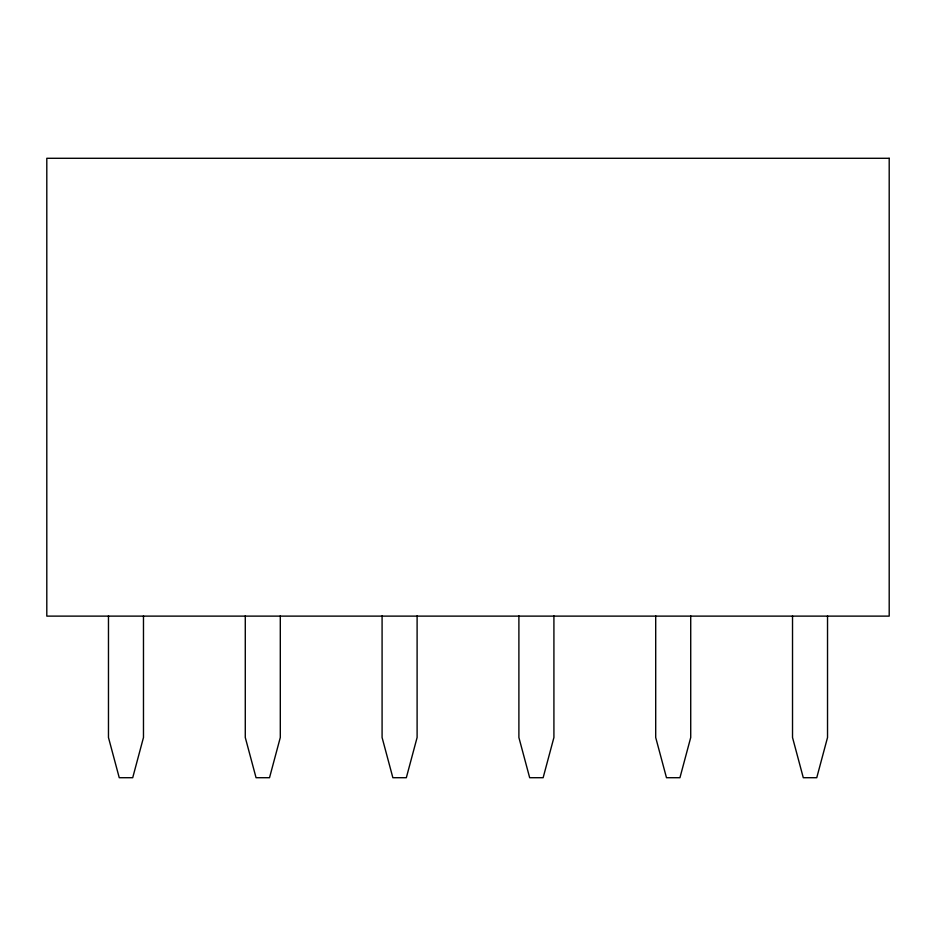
<?xml version="1.0" encoding="UTF-8"?>
<svg xmlns="http://www.w3.org/2000/svg" width="936" height="936" viewBox="0 0 936 936"><rect width="100%" height="100%" fill="white"/><g stroke="black" fill="none" stroke-linecap="round" stroke-linejoin="round"><path stroke-width="1.4" d="M827.529 615.888L827.529 737.498L816.754 777.711L803.287 777.711L792.523 737.498L792.523 615.888M690.721 615.888L690.721 737.498L679.945 777.711L666.479 777.711L655.703 737.498L655.703 615.888M553.913 615.888L553.913 737.498L543.137 777.711L529.671 777.711L518.895 737.498L518.895 615.888M417.105 615.888L417.105 737.498L406.329 777.711L392.863 777.711L382.087 737.498L382.087 615.888M280.297 615.888L280.297 737.498L269.521 777.711L256.054 777.711L245.279 737.498L245.279 615.888M143.477 615.888L143.477 737.498L132.713 777.711L119.246 777.711L108.471 737.498L108.471 615.888M889.2 158.289L46.8 158.289L46.8 616.122L889.2 616.122L889.2 158.289"/></g></svg>
